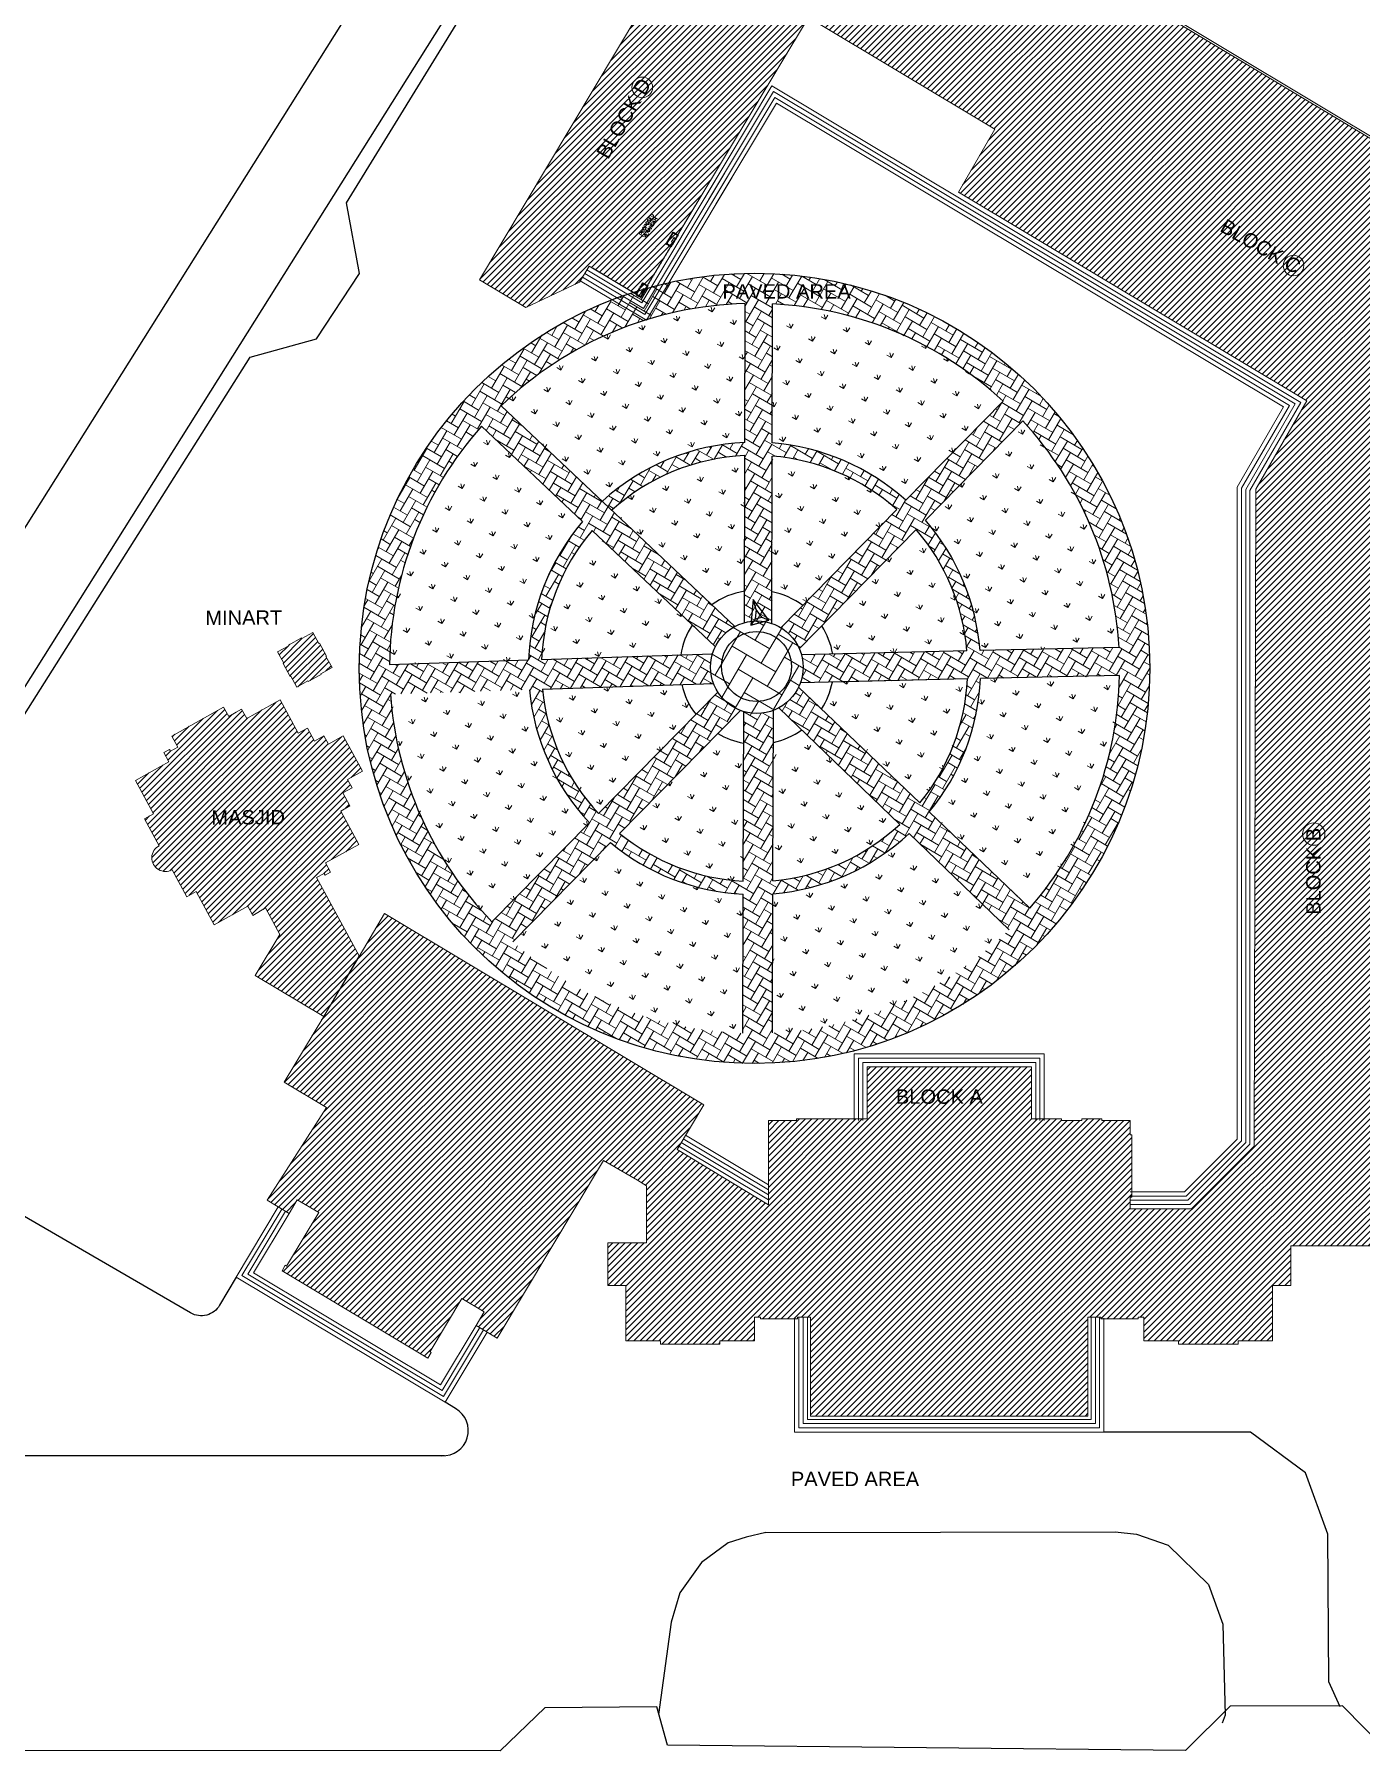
# Model space of a CAD drawing. Header units: inches. Extents: x -110725 to 51121, y 8404 to 44825.
# Drawn here: x -106998 to -103258, y 20305 to 25147 of the extents above; entities that cross this region are included whole.
import ezdxf

# ---------------------------------------------------------------- set-up
doc = ezdxf.new("R2010")
doc.units = ezdxf.units.IN
doc.header["$LTSCALE"] = 0.1
doc.header["$MEASUREMENT"] = 0
doc.linetypes.add('DASHED2', pattern=[0.375, 0.25, -0.125])
doc.linetypes.add('HIDDEN', pattern=[0.375, 0.25, -0.125])
doc.layers.get('0').update_dxf_attribs({"color": 1, "lineweight": 0})
for name, color, linetype in [('building', 6, 'Continuous'), ('GF', 1, 'Continuous'), ('GFW', 5, 'Continuous'), ('GREEN BELT', 80, 'Continuous'), ('road', 8, 'Continuous'), ('SEAL', 7, 'Continuous'), ('TUFF TIL', 6, 'Continuous')]:
    doc.layers.add(name, color=color, linetype=linetype)
for name, color, linetype, lineweight in [('dim', 252, 'Continuous', 0), ('HATCH', 5, 'Continuous', 5), ('stair', 5, 'Continuous', 0), ('terj block plan', 30, 'Continuous', 0), ('TEXT', 3, 'Continuous', 0)]:
    doc.layers.add(name, color=color, linetype=linetype, lineweight=lineweight)
doc.styles.add('as', font='arial.ttf')
doc.styles.add('ROMAND', font='romand.shx')
pattern_1 = [(104.691365, (-379106.47, -301062.324), (-61.710514, 36.07319), [13.402595, -87.686105]), (59.691365, (-379106.47, -301062.324), (-61.710514, 36.07319), [13.402595, -58.07791]), (149.691365, (-379106.47, -301062.324), (-36.07319, -61.710514), [13.402595, -58.07791])]
pattern_2 = [(45, (-42678.862, 12000), (-8.8388348, 8.8388348), [])]

# ---------------------------------------------------------------- blocks, each defined once
blk = doc.blocks.new('YT')
at = {"layer": 'GF'}
for points in [[(-42608.1, 13072.2), (-42619.7, 13079.1), (-42601.2, 13110), (-42589.6, 13103.1)], [(-42693.7, 12929.4), (-42705.3, 12936.3), (-42686.8, 12967.2), (-42675.2, 12960.2)]]:
    blk.add_lwpolyline(points, close=True, dxfattribs=at)
at = {"layer": 'GFW', "linetype": 'DASHED2'}
for p, q in [((-42522.6, 13215), (-42588.9, 13104.4)), ((-42606.2, 13084.2), (-42599.3, 13095.7)), ((-42602.4, 13081.8), (-42606.2, 13084.2)), ((-42595.4, 13093.4), (-42599.3, 13095.7)), ((-42608.9, 13070.9), (-42675.2, 12960.2)), ((-42705.3, 12936.3), (-42827.5, 13009.5)), ((-42691.8, 12941.3), (-42684.8, 12952.9)), ((-42687.9, 12939), (-42691.8, 12941.3)), ((-42681, 12950.6), (-42684.8, 12952.9))]:
    blk.add_line(p, q, dxfattribs=at)
for points in [[(-42607.6, 13070.1), (-42621.8, 13078.6), (-42601.7, 13112.1), (-42587.6, 13103.6)], [(-42693.2, 12927.3), (-42707.3, 12935.8), (-42687.3, 12969.2), (-42673.1, 12960.8)]]:
    blk.add_lwpolyline(points, close=True, dxfattribs=at)
at = {"layer": 'stair'}
for points in [[(-42435.5, 13267), (-42677.2, 12863.5), (-42863.4, 12975)], [(-42445.8, 13273.2), (-42681.3, 12880), (-42857.2, 12985.3)], [(-42456.1, 13279.4), (-42685.4, 12896.4), (-42851.1, 12995.6)], [(-42466.4, 13285.5), (-42689.6, 12912.9), (-42844.9, 13005.9)]]:
    blk.add_lwpolyline(points, dxfattribs=at)
at = {"layer": 'TEXT', "style": 'ROMAND'}
for s, p in [('PROPOSED', (-42690.1, 13100.9)), ('VERANDAH', (-42678.8, 13094.1))]:
    blk.add_text(s, height=9.6, rotation=59.08, dxfattribs=at).set_placement(p)
blk = doc.blocks.new('cp')
at = {"color": 1, "linetype": 'Continuous', "lineweight": 25}
for p, q in [((439137.34, 3492505.51, -684.44), (439134.78, 3492498.54, -684.44)), ((439140.21, 3492498.54, -684.44), (439137.34, 3492505.51, -684.44)), ((439137.4, 3492502.57, -684.44), (439137.34, 3492505.51, -684.44)), ((439136.43, 3492499.92, -684.44), (439134.78, 3492498.54, -684.44)), ((439134.78, 3492498.54, -684.44), (439140.21, 3492498.54, -684.44)), ((439137.4, 3492502.57, -684.44), (439136.43, 3492499.92, -684.44)), ((439136.43, 3492499.92, -684.44), (439138.49, 3492499.92, -684.44)), ((439138.49, 3492499.92, -684.44), (439137.4, 3492502.57, -684.44)), ((439138.49, 3492499.92, -684.44), (439140.21, 3492498.54, -684.44))]:
    blk.add_line(p, q, dxfattribs=at)

msp = doc.modelspace()

# ---------------------------------------------------------------- hatches: boundary and pattern name
at = {"layer": 'HATCH', "linetype": 'Continuous'}
h = msp.add_hatch(dxfattribs=at)
h.set_pattern_fill('AR-HBONE', color=8, scale=5.956709, angle=14.69136504, style=0)
h.set_pattern_definition([(59.691365, (-379106.47, -301062.324), (-8.5457747, 32.594568), [71.480505, -23.826835]), (149.691365, (-379094.446, -301041.753), (-8.5457747, 32.594568), [71.480505, -23.826835])])
h.paths.add_polyline_path([(-103852.24337, 23357.89444, 1), (-106081.52362, 23357.89444, 1)])
h.paths.add_polyline_path([(-104915.17928, 22722.19851, 0.169474286), (-104530.89184, 22892.3905), (-104248.72081, 22620.31151, -0.1827405806), (-104916.3845, 22329.67458)], flags=16)
h.paths.add_polyline_path([(-105000.37663, 22328.98024, -0.1745657889), (-105648.65832, 22586.55191), (-105373.2514, 22866.31762, 0.1614152311), (-104999.1732, 22720.91719)], flags=16)
h.paths.add_polyline_path([(-104999.06041, 22757.65446, -0.1593080549), (-105347.40664, 22892.57141), (-105006.44907, 23238.92522, -0.1610193989), (-105070.30281, 23290.34898), (-105406.92529, 22948.39888, -0.1643168515), (-105565.10046, 23299.07394), (-105082.82339, 23315.19494, -0.0902586749), (-105091.1975, 23361.20651, -0.0738131899), (-105085.56688, 23399.13973), (-105567.45948, 23383.03158, -0.1669955792), (-105425.19349, 23746.83574), (-105077.61495, 23419.19849, -0.1556083797), (-105022.43142, 23476.23645), (-105681.48196, 24098.93104, -0.1874663829), (-104993.62135, 24387.00634), (-104994.36301, 23995.09732, 0.1756562888), (-105396.29446, 23829.47567), (-105369.54307, 23804.19999, -0.1737642741), (-104994.43252, 23958.36462), (-104995.32436, 23487.09915, -0.1519461039), (-104917.78441, 23484.57902), (-104916.89055, 23956.91371, -0.163125457), (-104565.99565, 23805.79211), (-104892.6086, 23472.70031, -0.1552258564), (-104840.68893, 23412.92217), (-104510.75914, 23749.39662, -0.1580812326), (-104367.80989, 23407.23204), (-104834.83687, 23396.37396, -0.0682701153), (-104830.01261, 23361.20651, -0.0860324952), (-104837.63214, 23317.25145), (-104366.51536, 23328.20462, -0.1598945521), (-104500.85527, 22978.23527), (-104842.86378, 23304.71423, -0.1574837658), (-104898.15216, 23246.51552), (-104557.34239, 22917.89504, -0.1673489653), (-104915.06619, 22759.03022), (-104913.59134, 23239.37016, -0.1653384126), (-104997.59179, 23235.96128)], flags=16)
h.paths.add_polyline_path([(-105707.60063, 22642.96483, -0.1759242428), (-105993.74059, 23284.74585), (-105601.84553, 23297.84566, 0.1659198941), (-105432.69016, 22922.22623)], flags=16)
h.paths.add_polyline_path([(-104474.23623, 22952.82492, 0.1621296416), (-104329.74051, 23329.05961), (-103937.61317, 23338.17633, -0.1760823373), (-104190.44932, 22681.92389)], flags=16)
h.paths.add_polyline_path([(-105060.10304, 23363.26331, -1), (-104862.69168, 23363.26331, -1)], flags=0)
h.paths.add_polyline_path([(-105604.23037, 23381.80245), (-105996.286, 23368.69727, -0.1806597763), (-105737.1452, 24040.89013), (-105451.9285, 23772.0369, 0.1688824008)], flags=16)
h.paths.add_polyline_path([(-104331.06637, 23408.08631, 0.1602209712), (-104484.97949, 23775.68764), (-104210.20691, 24055.91074, -0.1735764235), (-103939.13389, 23417.19849)], flags=16)
h.paths.add_polyline_path([(-104540.28052, 23832.01735, 0.1650023426), (-104916.82089, 23993.72175), (-104916.07835, 24386.09921, -0.1767158874), (-104265.90901, 24111.83142)], flags=16)
h.paths.add_polyline_path([(-104862.69168, 23363.26331, 1), (-105060.10304, 23363.26331, 1)], flags=0)
h = msp.add_hatch(dxfattribs=at)
h.set_pattern_fill('GRASS', color=3, scale=71.480505, angle=14.69136504, style=0)
h.set_pattern_definition(pattern_1)
h.paths.add_polyline_path([(-104993.62135, 24387.00634, 0.1874663829), (-105681.48196, 24098.93104), (-105396.29446, 23829.47567, -0.1756562888), (-104994.36301, 23995.09732)])
h = msp.add_hatch(dxfattribs=at)
h.set_pattern_fill('GRASS', color=3, scale=71.480505, angle=14.69136504, style=0)
h.set_pattern_definition(pattern_1)
h.paths.add_polyline_path([(-104540.28052, 23832.01735), (-104265.90901, 24111.83142, 0.1767158874), (-104916.07835, 24386.09921), (-104916.82089, 23993.72175, -0.1650023426)])
h = msp.add_hatch(dxfattribs=at)
h.set_pattern_fill('GRASS', color=3, scale=71.480505, angle=14.69136504, style=0)
h.set_pattern_definition(pattern_1)
h.paths.add_polyline_path([(-105996.286, 23368.69727), (-105604.23037, 23381.80245, -0.1688824008), (-105451.9285, 23772.0369), (-105737.1452, 24040.89013, 0.1806597763)])
h = msp.add_hatch(dxfattribs=at)
h.set_pattern_fill('GRASS', color=3, scale=71.480505, angle=14.69136504, style=0)
h.set_pattern_definition(pattern_1)
h.paths.add_polyline_path([(-103939.13389, 23417.19849, 0.1735764235), (-104210.20691, 24055.91074), (-104484.97949, 23775.68764, -0.1602209712), (-104331.06637, 23408.08631)])
h = msp.add_hatch(dxfattribs=at)
h.set_pattern_fill('GRASS', color=3, scale=71.480505, angle=14.69136504, style=0)
h.set_pattern_definition(pattern_1)
h.paths.add_polyline_path([(-104994.43252, 23958.36462, 0.1737642741), (-105369.54307, 23804.19999), (-105087.42237, 23537.64223, -0.116401711), (-104995.15664, 23575.72546)])
h = msp.add_hatch(dxfattribs=at)
h.set_pattern_fill('GRASS', color=3, scale=71.480505, angle=14.69136504, style=0)
h.set_pattern_definition(pattern_1)
h.paths.add_polyline_path([(-104916.89055, 23956.91371), (-104917.61482, 23574.19485, -0.1104911145), (-104830.95821, 23535.57362), (-104565.99565, 23805.79211, 0.163125457)])
h = msp.add_hatch(dxfattribs=at)
h.set_pattern_fill('GRASS', color=3, scale=71.480505, angle=14.69136504, style=0)
h.set_pattern_definition(pattern_1)
h.paths.add_polyline_path([(-105425.19349, 23746.83574, 0.1669955792), (-105567.45948, 23383.03158), (-105175.06081, 23396.14823, -0.1049543369), (-105142.37869, 23480.2466)])
h = msp.add_hatch(dxfattribs=at)
h.set_pattern_fill('GRASS', color=3, scale=71.480505, angle=14.69136504, style=0)
h.set_pattern_definition(pattern_1)
h.paths.add_polyline_path([(-104510.75914, 23749.39662), (-104777.18194, 23477.68892, -0.098729939), (-104746.53303, 23398.42696), (-104367.80989, 23407.23204, 0.1580812326)])
h = msp.add_hatch(dxfattribs=at)
h.set_pattern_fill('AR-HBONE', color=8, scale=11.913418, angle=14.69136504, style=0)
h.set_pattern_definition([(59.691365, (-379106.47, -301062.324), (-17.0915494, 65.189136), [142.96101, -47.65367]), (149.691365, (-379082.42, -301021.183), (-17.0915494, 65.189136), [142.96101, -47.65367])])
h.paths.add_polyline_path([(-104830.01261, 23361.20651, 1), (-105091.1975, 23361.20651, 1)])
h = msp.add_hatch(dxfattribs=at)
h.set_pattern_fill('GRASS', color=3, scale=71.480505, angle=14.69136504, style=0)
h.set_pattern_definition(pattern_1)
h.paths.add_polyline_path([(-103937.61317, 23338.17633), (-104329.74051, 23329.05961, -0.1621296416), (-104474.23623, 22952.82492), (-104190.44932, 22681.92389, 0.1760823373)])
h = msp.add_hatch(dxfattribs=at)
h.set_pattern_fill('GRASS', color=3, scale=71.480505, angle=14.69136504, style=0)
h.set_pattern_definition(pattern_1)
h.paths.add_polyline_path([(-105993.74059, 23284.74585, 0.1759242428), (-105707.60063, 22642.96483), (-105432.69016, 22922.22623, -0.1659198941), (-105601.84553, 23297.84566)])
h = msp.add_hatch(dxfattribs=at)
h.set_pattern_fill('GRASS', color=3, scale=71.480505, angle=14.69136504, style=0)
h.set_pattern_definition(pattern_1)
h.paths.add_polyline_path([(-105565.10046, 23299.07394, 0.1643168515), (-105406.92529, 22948.39888), (-105132.00878, 23227.66641, -0.1090254158), (-105172.2911, 23312.20431)])
h = msp.add_hatch(dxfattribs=at)
h.set_pattern_fill('GRASS', color=3, scale=71.480505, angle=14.69136504, style=0)
h.set_pattern_definition(pattern_1)
h.paths.add_polyline_path([(-104366.51536, 23328.20462), (-104747.39112, 23319.3495, -0.0955719675), (-104778.25987, 23243.04379), (-104500.85527, 22978.23527, 0.1598945521)])
h = msp.add_hatch(dxfattribs=at)
h.set_pattern_fill('GRASS', color=3, scale=71.480505, angle=14.69136504, style=0)
h.set_pattern_definition(pattern_1)
h.paths.add_polyline_path([(-104997.86451, 23147.14126, -0.0898072428), (-105070.56127, 23173.79833), (-105347.40664, 22892.57141, 0.1593080549), (-104999.06041, 22757.65446)])
h = msp.add_hatch(dxfattribs=at)
h.set_pattern_fill('GRASS', color=3, scale=71.480505, angle=14.69136504, style=0)
h.set_pattern_definition(pattern_1)
h.paths.add_polyline_path([(-104833.97657, 23184.63522, -0.1016877303), (-104913.86879, 23149.00868), (-104915.06619, 22759.03022, 0.1673489653), (-104557.34239, 22917.89504)])
h = msp.add_hatch(dxfattribs=at)
h.set_pattern_fill('GRASS', color=3, scale=71.480505, angle=14.69136504, style=0)
h.set_pattern_definition(pattern_1)
h.paths.add_polyline_path([(-104999.1732, 22720.91719, -0.1614152311), (-105373.2514, 22866.31762), (-105648.65832, 22586.55191, 0.1745657889), (-105000.37663, 22328.98024)])
h = msp.add_hatch(dxfattribs=at)
h.set_pattern_fill('GRASS', color=3, scale=71.480505, angle=14.69136504, style=0)
h.set_pattern_definition(pattern_1)
h.paths.add_polyline_path([(-104248.72081, 22620.31151), (-104530.89184, 22892.3905, -0.169474286), (-104915.17928, 22722.19851), (-104916.3845, 22329.67458, 0.1827405806)])
at = {"layer": 'terj block plan', "linetype": 'Continuous'}
h = msp.add_hatch(dxfattribs=at)
h.set_pattern_fill('ANSI31', color=250, scale=100)
h.set_pattern_definition(pattern_2)
h.paths.add_polyline_path([(-106181.93359, 22375.85422), (-106293.03652, 22190.30912), (-106174.18858, 22119.13066), (-106341.50553, 21857.27501), (-106279.72572, 21820.27486), (-106256.60449, 21858.87796), (-106196.07669, 21822.63024), (-106286.35934, 21671.88371), (-106290.21992, 21674.19583), (-106299.4684, 21658.75349), (-105887.78451, 21412.19449), (-105878.53603, 21427.63683), (-105882.09846, 21429.77038), (-105881.62591, 21431.23581), (-105792.11392, 21580.69556), (-105729.00183, 21542.8975), (-105752.12302, 21504.29165), (-105692.92739, 21468.83918), (-105393.04065, 21969.59631), (-105297.29521, 21913.74776), (-105271.58019, 21898.29662), (-105271.58019, 21737.45053), (-105380.89269, 21737.45053), (-105380.89269, 21617.45053), (-105329.89269, 21617.45053), (-105329.89269, 21460.89746), (-105232.39269, 21460.89746), (-105232.39269, 21451.89746), (-105064.39269, 21451.89746), (-105064.39269, 21460.89746), (-104966.89269, 21460.89746), (-104966.89269, 21527.45053), (-104950.39269, 21527.45053), (-104950.39269, 21522.95053), (-104845.39269, 21522.95053), (-104845.39269, 21527.45053), (-104808.89269, 21527.45053), (-104808.89269, 21248.45053), (-104026.89269, 21248.45053), (-104026.89269, 21527.45053), (-103990.39269, 21527.45053), (-103990.39269, 21522.95053), (-103885.39269, 21522.95053), (-103885.39269, 21527.45053), (-103868.89269, 21527.45053), (-103868.89269, 21460.89746), (-103771.39269, 21460.89746), (-103771.39269, 21451.89746), (-103603.39269, 21451.89746), (-103603.39269, 21460.89746), (-103505.89269, 21460.89746), (-103505.89269, 21617.45053), (-103454.89269, 21617.45053), (-103454.89269, 21728.45053), (-102834.7655, 21728.45053), (-102834.7655, 23494.36418), (-102340.29938, 24319.92255), (-104903.74755, 25857.0419), (-105742.37073, 24454.00058), (-105612.01058, 24375.9217), (-105460.90949, 24447.24725), (-105433.51552, 24492.83848), (-105288.5427, 24406.00529), (-104815.05001, 25193.62044), (-104289.64164, 24878.92841), (-104392.14676, 24700.8616), (-103409.87137, 24112.52871), (-103553.68824, 23863.43058), (-103557.7655, 22010.34223), (-103734.6572, 21833.45053), (-103907.89269, 21833.45053), (-103907.89269, 21866.45053), (-103903.39269, 21866.45053), (-103903.39269, 22041.95053), (-103907.89269, 22041.95053), (-103907.89269, 22082.45053), (-103987.39269, 22082.45053), (-103987.39269, 22086.95053), (-104044.39269, 22086.95053), (-104044.39269, 22082.45053), (-104101.39269, 22082.45053), (-104101.39269, 22086.95053), (-104186.14269, 22086.95053), (-104186.14269, 22234.17364), (-104649.64269, 22234.17364), (-104649.64269, 22086.95053), (-104848.39269, 22086.95053), (-104848.39269, 22082.45053), (-104927.89269, 22082.45053), (-104927.89269, 21844.76308), (-105185.59938, 22000.86433), (-105110.06506, 22126.97305), (-106009.98596, 22665.99133)])
h = msp.add_hatch(dxfattribs=at)
h.set_pattern_fill('ANSI31', color=250, scale=100)
h.set_pattern_definition(pattern_2)
edge = h.paths.add_edge_path()
edge.add_line((-106072.56161, 23068.03715), (-106126.70912, 23167.36452))
edge.add_line((-106126.70912, 23167.36452), (-106168.53678, 23144.07298))
edge.add_line((-106168.53678, 23144.07298), (-106181.36119, 23167.59789))
edge.add_line((-106181.36119, 23167.59789), (-106207.50348, 23153.04068))
edge.add_line((-106207.50348, 23153.04068), (-106227.45248, 23189.63483))
edge.add_line((-106227.45248, 23189.63483), (-106253.59477, 23175.07762))
edge.add_line((-106253.59477, 23175.07762), (-106304.8922, 23269.17685))
edge.add_line((-106304.8922, 23269.17685), (-106399.00444, 23216.77091))
edge.add_line((-106399.00444, 23216.77091), (-106413.25373, 23242.90958))
edge.add_line((-106413.25373, 23242.90958), (-106428.9391, 23234.17526))
edge.add_line((-106428.9391, 23234.17526), (-106449.56918, 23222.00897))
edge.add_line((-106449.56918, 23222.00897), (-106464.10222, 23248.66817))
edge.add_line((-106464.10222, 23248.66817), (-106610.49904, 23167.14781))
edge.add_line((-106610.49904, 23167.14781), (-106593.39988, 23135.78138))
edge.add_line((-106593.39988, 23135.78138), (-106614.31372, 23124.13561))
edge.add_line((-106614.31372, 23124.13561), (-106617.16358, 23129.36337))
edge.add_line((-106617.16358, 23129.36337), (-106632.84896, 23120.62905))
edge.add_line((-106632.84896, 23120.62905), (-106618.59967, 23094.49037))
edge.add_line((-106618.59967, 23094.49037), (-106712.71191, 23042.08443))
edge.add_line((-106712.71191, 23042.08443), (-106661.41448, 22947.9852))
edge.add_line((-106661.41448, 22947.9852), (-106687.55676, 22933.42799))
edge.add_line((-106687.55676, 22933.42799), (-106646.23383, 22857.62583))
edge.add_arc((-106627.88255, 22823.55136), 38.70193, 118.30530526, 298.8879999)
edge.add_line((-106609.18568, 22789.66527), (-106567.86275, 22713.86312))
edge.add_line((-106567.86275, 22713.86312), (-106541.72046, 22728.42032))
edge.add_line((-106541.72046, 22728.42032), (-106490.42303, 22634.32109))
edge.add_line((-106490.42303, 22634.32109), (-106396.31079, 22686.72704))
edge.add_line((-106396.31079, 22686.72704), (-106382.0615, 22660.58836))
edge.add_line((-106382.0615, 22660.58836), (-106346.17221, 22682.27071))
edge.add_line((-106346.17221, 22682.27071), (-106305.3379, 22607.35469))
edge.add_line((-106305.3379, 22607.35469), (-106374.8234, 22491.76064))
edge.add_line((-106374.8234, 22491.76064), (-106181.93359, 22375.85422))
edge.add_line((-106181.93359, 22375.85422), (-106081.45286, 22546.74202))
edge.add_line((-106081.45286, 22546.74202), (-106201.91535, 22767.71656))
edge.add_line((-106201.91535, 22767.71656), (-106181.00151, 22779.36233))
edge.add_line((-106181.00151, 22779.36233), (-106178.15165, 22774.13457))
edge.add_line((-106178.15165, 22774.13457), (-106162.46627, 22782.8689))
edge.add_line((-106162.46627, 22782.8689), (-106176.71556, 22809.00757))
edge.add_line((-106176.71556, 22809.00757), (-106082.60332, 22861.41352))
edge.add_line((-106082.60332, 22861.41352), (-106133.90075, 22955.51275))
edge.add_line((-106133.90075, 22955.51275), (-106107.75846, 22970.06995))
edge.add_line((-106107.75846, 22970.06995), (-106127.70747, 23006.6641))
edge.add_line((-106127.70747, 23006.6641), (-106101.56518, 23021.2213))
edge.add_line((-106101.56518, 23021.2213), (-106114.38927, 23044.74562))
edge.add_line((-106114.38927, 23044.74562), (-106072.56161, 23068.03715))
h.paths.add_polyline_path([(-106311.85604, 23404.19432), (-106280.48517, 23421.66304), (-106281.43513, 23423.40562), (-106244.83577, 23443.78579), (-106243.88582, 23442.04321), (-106212.51495, 23459.51193), (-106195.41573, 23428.14539), (-106193.67291, 23429.11588), (-106173.72382, 23392.52158), (-106175.46665, 23391.5511), (-106158.36744, 23360.18456), (-106189.73831, 23342.71585), (-106188.78835, 23340.97326), (-106192.70971, 23338.78967), (-106225.3877, 23320.59309), (-106226.33766, 23322.33568), (-106257.70853, 23304.86696), (-106274.80775, 23336.23349), (-106276.55057, 23335.26301), (-106296.49965, 23371.8573), (-106294.75683, 23372.82779)])

# ---------------------------------------------------------------- linework, layer by layer
at = {"layer": 'building', "linetype": 'Continuous', "elevation": 1.07221}
msp.add_lwpolyline([(-101534.82045, 20500.23911), (-102170.61864, 20500.82781), (-102164.70794, 20304.78943), (-103185.09307, 20304.78943), (-103308.64624, 20430.91845), (-103625.48502, 20430.24295), (-103625.48502, 20430.24295), (-103751.20262, 20304.78943), (-105212.1591, 20320.29695), (-105242.02804, 20428.11378), (-105557.97725, 20425.45463), (-105557.97725, 20425.45463), (-105684.34708, 20304.75515), (-108490.37838, 20304.78943), (-108549.56241, 20712.97723), (-108553.92012, 20808.51593), (-106389.11709, 24236.25584), (-106201.85488, 24287.52208), (-106080.77531, 24472.18844), (-106117.53034, 24671.64802), (-105099.67191, 26327.892)], dxfattribs=at)
at = {"layer": 'GREEN BELT', "linetype": 'Continuous'}
for p, q in [((-105809.77769, 21269.77603), (-105839.8325, 21287.77597, 27.16259)), ((-105841.44461, 21136.61756), (-107301.01917, 21136.61756))]:
    msp.add_line(p, q, dxfattribs=at)
msp.add_lwpolyline([(-106429.20455, 21640.75306), (-106475.33955, 21561.28684, -0.4142135624), (-106557.35366, 21539.52249), (-107302.24718, 21971.97879), (-107323.62509, 22001.84415), (-107321.55791, 22061.13383), (-107263.17999, 22156.49411), (-107361.21323, 22216.14179), (-107562.71336, 22351.43454)], format="xyb", dxfattribs=at)
for points, elevation in [([(-103315.57976, 20428.73676), (-103347.14165, 20498.68089), (-103350.61204, 20915.90191), (-103413.615, 21088.55853), (-103568.34179, 21203.45053), (-103981.89269, 21203.45053), (-103981.89269, 21203.45053)], 8.10112), ([(-104935.55705, 20920.08666), (-104990.543, 20907.14815), (-105041.24476, 20891.02226), (-105116.08597, 20835.43714), (-105177.29276, 20749.92701), (-105201.8655, 20667.49422), (-105237.74973, 20406.75445)], 5.2419), ([(-104935.55705, 20920.08666), (-103949.9371, 20922.57232), (-103889.46346, 20915.51964), (-103800.62725, 20884.374), (-103686.32266, 20773.93953), (-103646.11881, 20661.93534), (-103639.80371, 20405.32287), (-103648.61939, 20382.66278)], 5.2419)]:
    msp.add_lwpolyline(points, dxfattribs=dict(at, elevation=elevation))
msp.add_arc((-105845.33099, 21207.88645), 71.37478, 266.87868213, 60.12420514, dxfattribs=at)
at = {"layer": 'road', "linetype": 'Continuous', "elevation": 3.21662}
for points in [[(-105284.22228, 26526.16317), (-108908.66949, 20758.75346)], [(-105010.6424, 26513.70008), (-108624.83327, 20762.23016)]]:
    msp.add_lwpolyline(points, dxfattribs=at)
at = {"layer": 'stair'}
for p, q in [((-104661.64269, 22082.45053), (-104661.64269, 22246.17364)), ((-104174.14269, 22246.17364), (-104661.64269, 22246.17364)), ((-104174.14269, 22082.45053), (-104174.14269, 22246.17364)), ((-105167.87078, 22030.46073), (-104927.89269, 21886.72645)), ((-105161.70469, 22040.75535), (-104927.89269, 21900.71424)), ((-105180.20296, 22009.87147), (-104927.89269, 21858.75087)), ((-105174.03687, 22020.1661), (-104927.89269, 21872.73866)), ((-106396.28347, 21649.01155), (-106290.02061, 21826.44051)), ((-106379.82293, 21653.14079), (-106279.72572, 21820.27486)), ((-106396.28347, 21649.01155), (-105848.09098, 21320.69705)), ((-106379.82293, 21653.14079), (-105852.22022, 21337.15759)), ((-105852.22022, 21337.15759), (-105752.12302, 21504.29165)), ((-105848.09098, 21320.69705), (-105741.82812, 21498.12601)), ((-104853.89269, 21522.95053), (-104853.89269, 21203.45053)), ((-104853.89269, 21522.95053), (-104853.89269, 21203.45053)), ((-104841.89269, 21527.45053), (-104841.89269, 21215.45053)), ((-104829.89269, 21527.45053), (-104829.89269, 21227.45053)), ((-104817.89269, 21527.45053), (-104817.89269, 21239.45053)), ((-104017.89269, 21527.45053), (-104017.89269, 21239.45053)), ((-104005.89269, 21527.45053), (-104005.89269, 21227.45053)), ((-103993.89269, 21527.45053), (-103993.89269, 21215.45053)), ((-103981.89269, 21524.45053), (-103981.89269, 21203.45053)), ((-103981.89269, 21524.45053), (-103981.89269, 21203.45053)), ((-104841.89269, 21215.45053), (-103993.89269, 21215.45053)), ((-104829.89269, 21227.45053), (-104005.89269, 21227.45053)), ((-104817.89269, 21239.45053), (-104017.89269, 21239.45053)), ((-104853.89269, 21203.45053), (-103981.89269, 21203.45053))]:
    msp.add_line(p, q, dxfattribs=at)
at = {"layer": 'stair', "elevation": 27.16259}
for points in [[(-103907.89269, 21845.45053), (-103739.62776, 21845.45053), (-103569.7655, 22015.31279), (-103569.7655, 23859.58394), (-103426.16751, 24108.30295), (-104917.76576, 25001.69199), (-105107.14752, 24685.50107)], [(-103907.89269, 21857.45053), (-103744.59832, 21857.45053), (-103581.7655, 22020.28335), (-103581.7655, 23862.79933), (-103442.4643, 24104.07608), (-104913.63704, 24985.23132), (-105096.85283, 24679.33509)], [(-103907.89269, 21869.45053), (-103749.56888, 21869.45053), (-103593.7655, 22025.25392), (-103593.7655, 23866.01472), (-103458.76109, 24099.84922), (-104909.50833, 24968.77065), (-105086.55813, 24673.16911)], [(-103907.89269, 21881.45053), (-103754.53945, 21881.45053), (-103605.7655, 22030.22448), (-103605.7655, 23869.23011), (-103475.05789, 24095.62235), (-104905.37962, 24952.30997), (-105076.26344, 24667.00313)], [(-104685.64269, 22082.45053), (-104685.64269, 22270.17364), (-104150.14269, 22270.17364), (-104150.14269, 22082.45053)], [(-104673.64269, 22082.45053), (-104673.64269, 22258.17364), (-104162.14269, 22258.17364), (-104162.14269, 22082.45053)], [(-106310.6104, 21838.7718), (-106429.20455, 21640.75306), (-105839.8325, 21287.77597), (-105721.23834, 21485.79471)], [(-106300.3155, 21832.60616), (-106412.74401, 21644.88231), (-105843.96174, 21304.23651), (-105731.53323, 21491.96036)]]:
    msp.add_lwpolyline(points, dxfattribs=at)
at = {"layer": 'terj block plan', "linetype": 'Continuous'}
msp.add_line((-105063.17948, 25959.6126, 1.07221), (-102095.04622, 24177.54307, 1.07221), dxfattribs=at)
at = {"layer": 'terj block plan', "linetype": 'Continuous', "elevation": 27.16259}
for points in [[(-102340.29938, 24319.92255), (-104903.74755, 25857.0419), (-105742.37073, 24454.00058), (-105612.01058, 24375.9217), (-105460.90949, 24447.24725), (-105433.51552, 24492.83848), (-105288.5427, 24406.00529), (-104815.05001, 25193.62044), (-104289.64164, 24878.92841), (-104392.14676, 24700.8616), (-103409.87137, 24112.52871), (-103553.68824, 23863.43058), (-103557.7655, 22010.34223), (-103734.6572, 21833.45053), (-103907.89269, 21833.45053), (-103907.89269, 21866.45053), (-103903.39269, 21866.45053), (-103903.39269, 22041.95053), (-103907.89269, 22041.95053), (-103907.89269, 22082.45053), (-103987.39269, 22082.45053), (-103987.39269, 22086.95053), (-104044.39269, 22086.95053), (-104044.39269, 22082.45053), (-104101.39269, 22082.45053), (-104101.39269, 22086.95053), (-104186.14269, 22086.95053), (-104186.14269, 22234.17364), (-104649.64269, 22234.17364), (-104649.64269, 22086.95053), (-104848.39269, 22086.95053), (-104848.39269, 22082.45053), (-104927.89269, 22082.45053), (-104927.89269, 21844.76308), (-105185.59938, 22000.86433), (-105110.06506, 22126.97305), (-106009.98596, 22665.99133), (-106181.93359, 22375.85422)], [(-106181.93359, 22375.85422), (-106293.03652, 22190.30912), (-106174.18858, 22119.13066), (-106341.50553, 21857.27501), (-106279.72572, 21820.27486), (-106256.60449, 21858.87796), (-106196.07669, 21822.63024), (-106286.35934, 21671.88371), (-106290.21992, 21674.19583), (-106299.4684, 21658.75349), (-105887.78451, 21412.19449), (-105878.53603, 21427.63683), (-105882.09846, 21429.77038), (-105881.62591, 21431.23581), (-105792.11392, 21580.69556), (-105729.00183, 21542.8975), (-105752.12302, 21504.29165), (-105692.92739, 21468.83918), (-105393.04065, 21969.59631), (-105297.29521, 21913.74776), (-105271.58019, 21898.29662), (-105271.58019, 21737.45053), (-105380.89269, 21737.45053), (-105380.89269, 21617.45053), (-105329.89269, 21617.45053), (-105329.89269, 21460.89746), (-105232.39269, 21460.89746), (-105232.39269, 21451.89746), (-105064.39269, 21451.89746), (-105064.39269, 21460.89746), (-104966.89269, 21460.89746), (-104966.89269, 21527.45053), (-104950.39269, 21527.45053), (-104950.39269, 21522.95053), (-104845.39269, 21522.95053), (-104845.39269, 21527.45053), (-104808.89269, 21527.45053), (-104808.89269, 21248.45053), (-104026.89269, 21248.45053), (-104026.89269, 21527.45053), (-103990.39269, 21527.45053), (-103990.39269, 21522.95053), (-103885.39269, 21522.95053), (-103885.39269, 21527.45053), (-103868.89269, 21527.45053), (-103868.89269, 21460.89746), (-103771.39269, 21460.89746), (-103771.39269, 21451.89746), (-103603.39269, 21451.89746), (-103603.39269, 21460.89746), (-103505.89269, 21460.89746), (-103505.89269, 21617.45053), (-103454.89269, 21617.45053), (-103454.89269, 21728.45053), (-102834.7655, 21728.45053)]]:
    msp.add_lwpolyline(points, dxfattribs=at)
at = {"layer": 'terj block plan', "linetype": 'Continuous', "elevation": 138.24057}
msp.add_lwpolyline([(-106311.85604, 23404.19432), (-106280.48517, 23421.66304), (-106281.43513, 23423.40562), (-106244.83577, 23443.78579), (-106243.88582, 23442.04321), (-106212.51495, 23459.51193), (-106195.41573, 23428.14539), (-106193.67291, 23429.11588), (-106173.72382, 23392.52158), (-106175.46665, 23391.5511), (-106158.36744, 23360.18456), (-106189.73831, 23342.71585), (-106188.78835, 23340.97326), (-106192.70971, 23338.78967), (-106225.3877, 23320.59309), (-106226.33766, 23322.33568), (-106257.70853, 23304.86696), (-106274.80775, 23336.23349), (-106276.55057, 23335.26301), (-106296.49965, 23371.8573), (-106294.75683, 23372.82779)], close=True, dxfattribs=at)
at = {"layer": 'terj block plan', "linetype": 'Continuous'}
msp.add_lwpolyline([(-106072.56161, 23068.03715), (-106126.70912, 23167.36452), (-106168.53678, 23144.07298), (-106181.36119, 23167.59789), (-106207.50348, 23153.04068), (-106227.45248, 23189.63483), (-106253.59477, 23175.07762), (-106304.8922, 23269.17685), (-106399.00444, 23216.77091), (-106413.25373, 23242.90958), (-106428.9391, 23234.17526), (-106449.56918, 23222.00897), (-106464.10222, 23248.66817), (-106610.49904, 23167.14781), (-106593.39988, 23135.78138), (-106614.31372, 23124.13561), (-106617.16358, 23129.36337), (-106632.84896, 23120.62905), (-106618.59967, 23094.49037), (-106712.71191, 23042.08443), (-106661.41448, 22947.9852), (-106687.55676, 22933.42799), (-106646.23383, 22857.62583, 1.0050979424), (-106609.18568, 22789.66527), (-106567.86275, 22713.86312), (-106541.72046, 22728.42032), (-106490.42303, 22634.32109), (-106396.31079, 22686.72704), (-106382.0615, 22660.58836), (-106346.17221, 22682.27071), (-106305.3379, 22607.35469), (-106374.8234, 22491.76064), (-106181.93359, 22375.85422), (-106081.45286, 22546.74202), (-106201.91535, 22767.71656), (-106181.00151, 22779.36233), (-106178.15165, 22774.13457), (-106162.46627, 22782.8689), (-106176.71556, 22809.00757), (-106082.60332, 22861.41352), (-106133.90075, 22955.51275), (-106107.75846, 22970.06995), (-106127.70747, 23006.6641), (-106101.56518, 23021.2213), (-106114.38927, 23044.74562)], format="xyb", close=True, dxfattribs=at)
at = {"layer": 'TEXT'}
for centre, radius in [((-105283.44553, 24996.94006), 29.08542), ((-103447.07478, 24494.34122), 29.08542), ((-103390.02257, 22890.51904, 27.16259), 31.49954)]:
    msp.add_circle(centre, radius, dxfattribs=at)
at = {"layer": 'TUFF TIL', "linetype": 'Continuous'}
for points, elevation in [([(-104994.36301, 23995.09732), (-104993.62135, 24387.00634)], -1.78701), ([(-104916.82089, 23993.72175), (-104916.07835, 24386.09921)], 0.3574), ([(-105681.48196, 24098.93104), (-105022.43142, 23476.23645)], -0.83394), ([(-104540.28052, 23832.01735), (-104265.90901, 24111.83142)], -0.71481), ([(-105737.1452, 24040.89013), (-105451.9285, 23772.0369)], -0.83394), ([(-104484.97949, 23775.68764), (-104210.20691, 24055.91074)], -0.3574), ([(-104995.32436, 23487.09915), (-104994.43252, 23958.36462)], -1.78701), ([(-104917.78441, 23484.57902), (-104916.89055, 23956.91371)], 0.3574), ([(-104892.6086, 23472.70031), (-104565.99565, 23805.79211)], -0.71481), ([(-105425.19349, 23746.83574), (-105077.61495, 23419.19849)], -0.83394), ([(-104840.68893, 23412.92217), (-104510.75914, 23749.39662)], -0.3574), ([(-105567.45948, 23383.03158), (-105085.56688, 23399.13973)], 0.3574), ([(-104367.80989, 23407.23204), (-104834.83687, 23396.37396)], -2.02528), ([(-103939.13389, 23417.19849), (-104331.06637, 23408.08631)], -2.02528), ([(-105996.286, 23368.69727), (-105604.23037, 23381.80245)], 0.3574), ([(-103937.61317, 23338.17633), (-104329.74051, 23329.05961)], -1.19134), ([(-103937.61317, 23338.17633), (-104329.74051, 23329.05961)], -1.19134), ([(-105565.10046, 23299.07394), (-105082.82339, 23315.19494)], 0.3574), ([(-105406.92529, 22948.39888), (-105070.30281, 23290.34898)], 1.90615), ([(-104842.86378, 23304.71423), (-104500.85527, 22978.23527)], -1.78701), ([(-104366.51536, 23328.20462), (-104837.63214, 23317.25145)], -1.19134), ([(-104366.51536, 23328.20462), (-104749.88157, 23319.29159)], -1.19134), ([(-105347.40664, 22892.57141), (-105006.44907, 23238.92522)], 2.26355), ([(-104999.06041, 22757.65446), (-104997.59179, 23235.96128)], -0.47654), ([(-104915.06619, 22759.03022), (-104913.59134, 23239.37016)], -0.47654), ([(-104474.23623, 22952.82492), (-104190.44932, 22681.92389)], -1.78701), ([(-105707.60063, 22642.96483), (-105432.69016, 22922.22623)], 1.90615), ([(-105648.65832, 22586.55191), (-105373.2514, 22866.31762)], 2.26355), ([(-105000.37663, 22328.98024), (-104999.1732, 22720.91719)], -0.47654), ([(-104916.3845, 22329.67458), (-104915.17928, 22722.19851)], -0.47654)]:
    msp.add_lwpolyline(points, dxfattribs=dict(at, elevation=elevation))
for points in [[(-104557.34239, 22917.89504), (-104898.15216, 23246.51552)], [(-104248.72081, 22620.31151), (-104530.89184, 22892.3905)]]:
    msp.add_lwpolyline(points, dxfattribs=at)
for centre, radius in [((-104966.8835, 23357.89444), 1114.64012), ((-104960.60506, 23361.20651), 130.59244), ((-104961.39736, 23363.26331, -1174.66297), 98.70568)]:
    msp.add_circle(centre, radius, dxfattribs=at)
for centre, radius, start, end in [((-104966.8835, 23357.89444), 1029.45919, 91.48829472, 133.95947298), ((-104966.8835, 23357.89444), 1029.45919, 47.08479239, 87.17122986), ((-104966.8835, 23357.89444), 1029.45919, 138.43640235, 179.39874452), ((-104966.8835, 23357.89444), 1029.45919, 3.30246643, 42.69080722), ((-104966.8835, 23357.89444), 637.79514, 92.46936309, 132.27898677), ((-104966.8835, 23357.89444), 637.79514, 48.01997495, 85.49803798), ((-104966.8835, 23357.89444), 601.10181, 92.62683652, 132.00903949), ((-104966.8835, 23357.89444), 601.10181, 48.17007768, 85.22926518), ((-104966.8835, 23357.89444), 637.79514, 4.51361074, 40.92409549), ((-104966.8835, 23357.89444), 637.79514, 139.50854595, 177.85174084), ((-104966.8835, 23357.89444), 601.10181, 139.68065144, 177.60328022), ((-104966.8835, 23357.89444), 601.10181, 4.70805491, 40.64026218), ((-104960.60506, 23361.20651), 217.28367, 99.14978641, 125.45108869), ((-104960.60506, 23361.20651), 217.28367, 53.36816195, 78.58855947), ((-104960.60506, 23361.20651), 217.28367, 146.7799742, 170.74599485), ((-104960.60506, 23361.20651), 217.28367, 9.86334946, 32.41749132), ((-104966.8835, 23357.89444), 1029.45919, 318.95687794, 358.90249819), ((-104966.8835, 23357.89444), 637.79514, 185.40243164, 223.08517827), ((-104966.8835, 23357.89444), 601.10181, 185.61563482, 222.94074193), ((-104960.60506, 23361.20651), 217.28367, 193.03356083, 217.92204356), ((-104960.60506, 23361.20651), 217.28367, 327.05609082, 348.89324663), ((-104966.8835, 23357.89444), 601.10181, 320.83133269, 357.16887633), ((-104966.8835, 23357.89444), 637.79514, 320.5719212, 357.40876513), ((-104966.8835, 23357.89444), 1029.45919, 184.07460554, 223.98508186), ((-104960.60506, 23361.20651), 217.28367, 239.59897837, 260.12621411), ((-104960.60506, 23361.20651), 217.28367, 282.4210038, 305.64628161), ((-104966.8835, 23357.89444), 601.10181, 274.9452558, 312.94667285), ((-104966.8835, 23357.89444), 637.79514, 230.42075235, 267.09804107), ((-104966.8835, 23357.89444), 601.10181, 230.72502976, 266.93149699), ((-104966.8835, 23357.89444), 637.79514, 274.64990639, 313.12497691)]:
    msp.add_arc(centre, radius, start, end, dxfattribs=at)

# ---------------------------------------------------------------- block references
at = {"layer": 'dim', "linetype": 'Continuous'}
msp.add_blockref('YT', (-62594.85468, 11476.64004, 27.16259), dxfattribs=at)
at = {"layer": 'SEAL', "linetype": 'HIDDEN', "xscale": 9.69466234913077, "yscale": 9.69466234913077, "zscale": 9.69466234913077, "rotation": 14.69136503644297}
msp.add_blockref('cp', (4363897.62089, -33807834.29367, -5515.07575), dxfattribs=at)

# ---------------------------------------------------------------- texts
at = {"layer": 'TEXT', "style": 'as'}
for s, rotation, p in [('BLOCK D', 60.20674315, (-105379.94866, 24791.55989, -27.16259)), ('BLOCK C', 330.20674315, (-103657.31047, 24592.71433, -27.16259)), ('MINART', 0.23829201, (-106515.57316, 23480.44898)), ('MASJID', 0.23829201, (-106498.56586, 22917.19025, -27.16259)), ('BLOCK B', 90, (-103370.84192, 22662.73877))]:
    msp.add_text(s, height=40.5, rotation=rotation, dxfattribs=at).set_placement(p)
for s, p in [('PAVED AREA', (-105057.44099, 24401.28784)), ('BLOCK A', (-104568.26123, 22129.60532)), ('PAVED AREA', (-104864.43145, 21051.03034, 5.2419))]:
    msp.add_text(s, height=40.5, dxfattribs=at).set_placement(p)

doc.saveas('drawing.dxf')
